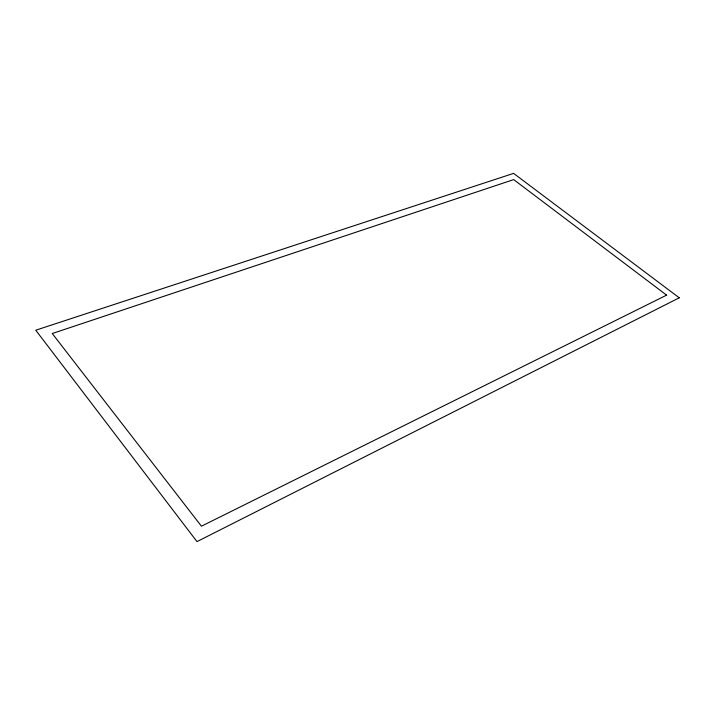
<?xml version="1.0" encoding="UTF-8"?>
<svg xmlns="http://www.w3.org/2000/svg" width="715" height="715" viewBox="0 0 715 715"><rect width="100%" height="100%" fill="white"/><g stroke="black" fill="none" stroke-linecap="round" stroke-linejoin="round"><path stroke-width="1.07" d="M679.25 297.806L196.983 541.621L35.75 330.214L513.593 173.379L679.25 297.806M666.612 295.143L201.424 526.204L52.249 333.521L513.692 179.608L666.612 295.143"/></g></svg>
